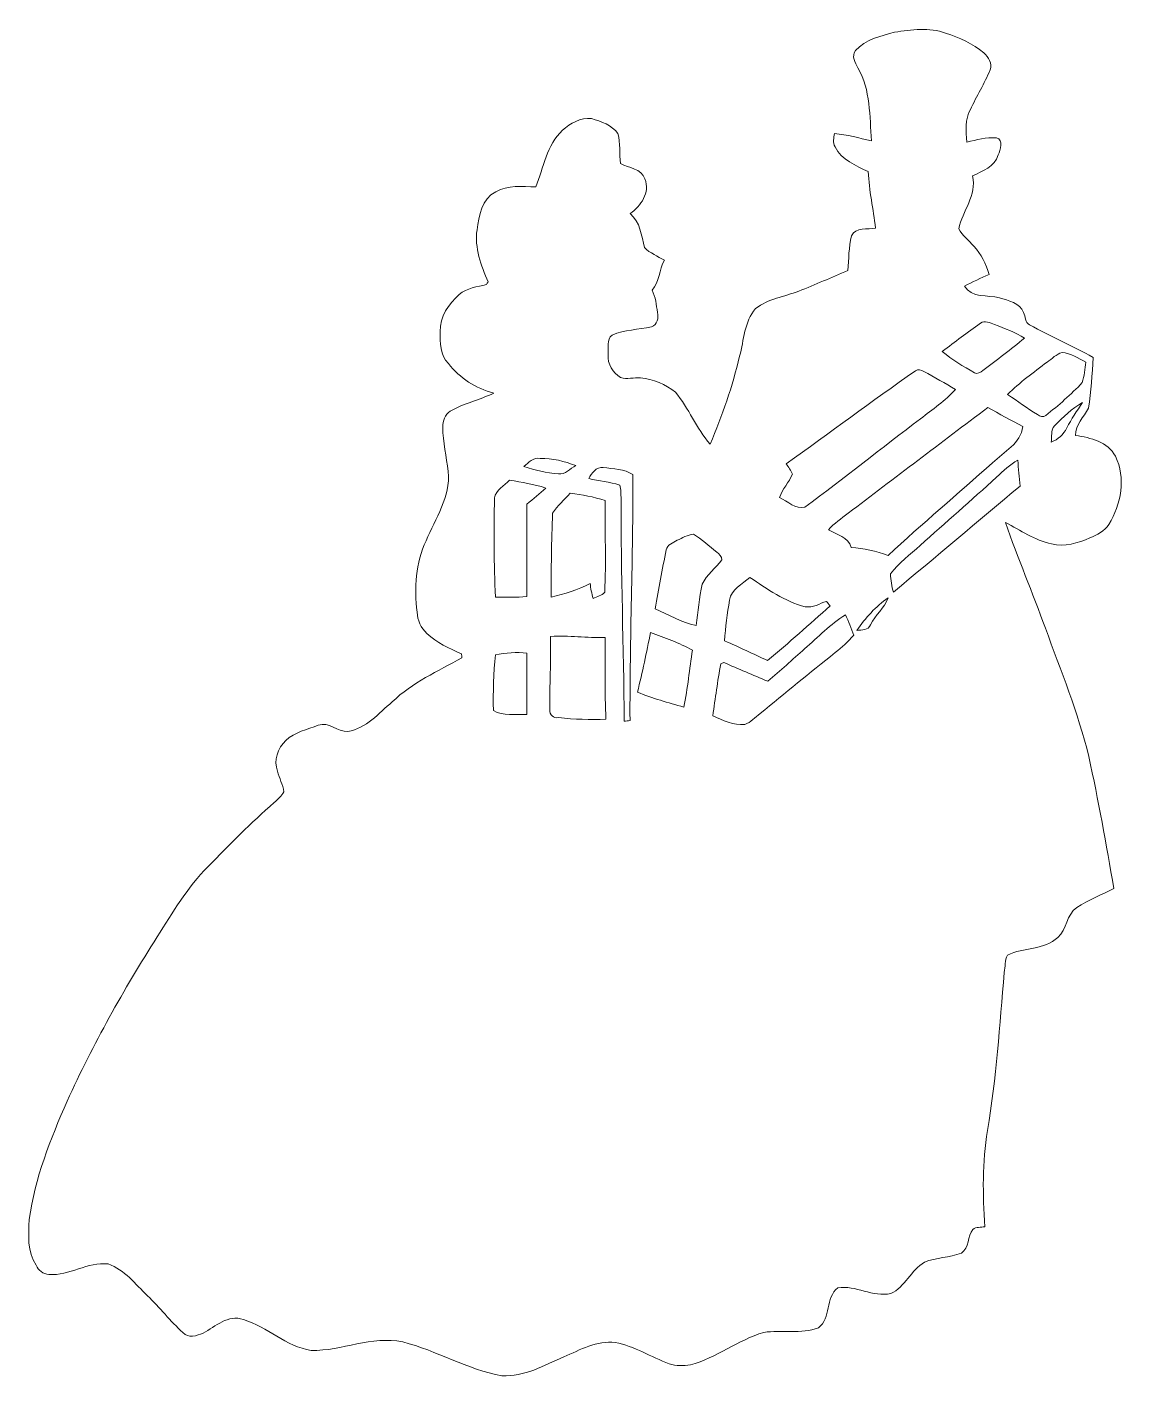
# Model space of a CAD drawing. Header units: centimetres. Extents: x -13.1 to 13.2, y -16.1 to 16.1.
import ezdxf

# ---------------------------------------------------------------- set-up
doc = ezdxf.new("R2010")
doc.units = ezdxf.units.CM
doc.header["$MEASUREMENT"] = 0
doc.layers.add('Layer 1', color=7, linetype='Continuous')

msp = doc.modelspace()

# ---------------------------------------------------------------- linework, layer by layer
at = {"layer": 'Layer 1', "color": 250, "lineweight": 9}
for points, knots in [([(7.63071, 15.99979), (8.03147, 16.06329), (8.45762, 16.12467), (8.84744, 15.97544), (8.84744, 15.97544), (9.17516, 15.87455), (9.49479, 15.72744), (9.76008, 15.50625), (9.76008, 15.50625), (9.86449, 15.40394), (9.97138, 15.25154), (9.90825, 15.10055), (9.90825, 15.10055), (9.77665, 14.77353), (9.58545, 14.47473), (9.43799, 14.15511), (9.43799, 14.15511), (9.30922, 13.91945), (9.32756, 13.63759), (9.3565, 13.37829), (9.3565, 13.37829), (9.58828, 13.42239), (9.82181, 13.50424), (10.05959, 13.47813), (10.05959, 13.47813), (10.23633, 13.42909), (10.15695, 13.19555), (10.10545, 13.07032), (10.10545, 13.07032), (10.02078, 12.78951), (9.72973, 12.68473), (9.49056, 12.56973), (9.49056, 12.56973), (9.5918, 12.10618), (9.25596, 11.73505), (9.16071, 11.30925), (9.16071, 11.30925), (9.24643, 11.1445), (9.40413, 11.03479), (9.51877, 10.89156), (9.51877, 10.89156), (9.70045, 10.70636), (9.81017, 10.46647), (9.88495, 10.22129), (9.88495, 10.22129), (9.68741, 10.12991), (9.48949, 10.03996), (9.29512, 9.94189), (9.29512, 9.94189), (9.4701, 9.64837), (9.84898, 9.73622), (10.1319, 9.66036), (10.1319, 9.66036), (10.33828, 9.59652), (10.62685, 9.54148), (10.70693, 9.30865), (10.70693, 9.30865), (10.76091, 9.22469), (10.73516, 9.06276), (10.85193, 9.01761), (10.85193, 9.01761), (11.34511, 8.73292), (11.87569, 8.51878), (12.37063, 8.23656), (12.37063, 8.23656), (12.34735, 7.83157), (12.31525, 7.42587), (12.25986, 7.02477), (12.25986, 7.02477), (12.14521, 6.81275), (11.94377, 6.63883), (11.95083, 6.37812), (11.95083, 6.37812), (12.30643, 6.31886), (12.7153, 6.22608), (12.90051, 5.87859), (12.90051, 5.87859), (13.15274, 5.36389), (13.0335, 4.72923), (12.74564, 4.25334), (12.74564, 4.25334), (12.64686, 4.08719), (12.45953, 4.00815), (12.29232, 3.92878), (12.29232, 3.92878), (12.00445, 3.82153), (11.68483, 3.69348), (11.37615, 3.7912), (11.37615, 3.7912), (10.97116, 3.86845), (10.63356, 4.1154), (10.27407, 4.29956), (10.27407, 4.29956), (10.57288, 3.45041), (10.92178, 2.61962), (11.22975, 1.77366), (11.22975, 1.77366), (11.59805, 0.76224), (12.00833, -0.23894), (12.26374, -1.28739), (12.26374, -1.28739), (12.49658, -2.32985), (12.67614, -3.3836), (12.86523, -4.43452), (12.86523, -4.43452), (12.57207, -4.59292), (12.25245, -4.70228), (11.97693, -4.89172), (11.97693, -4.89172), (11.7254, -5.05824), (11.75257, -5.41419), (11.52644, -5.60434), (11.52644, -5.60434), (11.20188, -5.9109), (10.70552, -5.83611), (10.32522, -6.02767), (10.32522, -6.02767), (10.25891, -6.15255), (10.27231, -6.30601), (10.2455, -6.44112), (10.2455, -6.44112), (10.14178, -7.70019), (10.05359, -8.96312), (9.84863, -10.21126), (9.84863, -10.21126), (9.7188, -10.96938), (9.73503, -11.74373), (9.78088, -12.5089), (9.78088, -12.5089), (9.68741, -12.52689), (9.57699, -12.51067), (9.49831, -12.57275), (9.49831, -12.57275), (9.36673, -12.74103), (9.41118, -13.00949), (9.22279, -13.14108), (9.22279, -13.14108), (8.93916, -13.24797), (8.62096, -13.23598), (8.34297, -13.35874), (8.34297, -13.35874), (8.02124, -13.54219), (7.88295, -13.94894), (7.54075, -14.10557), (7.54075, -14.10557), (7.11248, -14.19659), (6.69903, -13.8992), (6.27111, -13.96729), (6.27111, -13.96729), (5.97477, -14.20224), (6.12082, -14.69612), (5.81214, -14.91908), (5.81214, -14.91908), (5.39728, -15.08453), (4.93619, -14.96741), (4.50509, -15.03162), (4.50509, -15.03162), (3.88914, -15.21224), (3.37902, -15.64157), (2.75743, -15.80879), (2.75743, -15.80879), (2.5888, -15.82854), (2.41242, -15.83912), (2.25084, -15.77986), (2.25084, -15.77986), (1.81657, -15.62358), (1.42252, -15.35758), (0.96356, -15.27186), (0.96356, -15.27186), (0.52011, -15.21753), (0.12571, -15.45072), (-0.26623, -15.6144), (-0.26623, -15.6144), (-0.73754, -15.82184), (-1.2092, -16.0963), (-1.7426, -16.06561), (-1.7426, -16.06561), (-2.57057, -15.92097), (-3.29906, -15.46447), (-4.10904, -15.25951), (-4.10904, -15.25951), (-4.85022, -15.1057), (-5.55754, -15.47647), (-6.29485, -15.46306), (-6.29485, -15.46306), (-6.89457, -15.36817), (-7.3433, -14.90356), (-7.91022, -14.72329), (-7.91022, -14.72329), (-8.28733, -14.59629), (-8.57238, -14.89015), (-8.87577, -15.04714), (-8.87577, -15.04714), (-9.02323, -15.11487), (-9.23031, -15.17696), (-9.35449, -15.0362), (-9.35449, -15.0362), (-9.65894, -14.76456), (-9.90764, -14.43789), (-10.20362, -14.15743), (-10.20362, -14.15743), (-10.49114, -13.87909), (-10.74831, -13.53407), (-11.13849, -13.39861), (-11.13849, -13.39861), (-11.6352, -13.34005), (-12.06276, -13.68612), (-12.55665, -13.64908), (-12.55665, -13.64908), (-12.69, -13.64097), (-12.80818, -13.54995), (-12.85793, -13.42612), (-12.85793, -13.42612), (-13.07771, -13.11039), (-13.04349, -12.70258), (-13.02338, -12.33922), (-13.02338, -12.33922), (-12.89109, -11.35144), (-12.51679, -10.41798), (-12.1185, -9.511), (-12.1185, -9.511), (-11.50114, -8.15386), (-10.7716, -6.84999), (-9.9715, -5.59269), (-9.9715, -5.59269), (-9.60249, -5.00885), (-9.24583, -4.4063), (-8.75617, -3.91312), (-8.75617, -3.91312), (-8.245, -3.38995), (-7.72995, -2.8689), (-7.17997, -2.3863), (-7.17997, -2.3863), (-7.09601, -2.30727), (-6.99476, -2.23601), (-6.94925, -2.1263), (-6.94925, -2.1263), (-6.9616, -1.95591), (-7.06461, -1.80633), (-7.09565, -1.63947), (-7.09565, -1.63947), (-7.20255, -1.37735), (-7.08825, -1.09019), (-6.90021, -0.90075), (-6.90021, -0.90075), (-6.68714, -0.69931), (-6.38939, -0.64604), (-6.12516, -0.54197), (-6.12516, -0.54197), (-5.87857, -0.43791), (-5.66655, -0.71025), (-5.42031, -0.69014), (-5.42031, -0.69014), (-4.97934, -0.62135), (-4.68795, -0.25058), (-4.35986, 0.01577), (-4.35986, 0.01577), (-3.88502, 0.48108), (-3.26837, 0.74813), (-2.69757, 1.07022), (-2.69757, 1.07022), (-2.70004, 1.09421), (-2.70498, 1.14183), (-2.70745, 1.16547), (-2.70745, 1.16547), (-2.99955, 1.29353), (-3.29871, 1.4297), (-3.53401, 1.64948), (-3.53401, 1.64948), (-3.67759, 1.78001), (-3.75626, 1.96769), (-3.76931, 2.15995), (-3.76931, 2.15995), (-3.82964, 2.73145), (-3.81023, 3.33788), (-3.5513, 3.86281), (-3.5513, 3.86281), (-3.33998, 4.39762), (-2.95616, 4.91056), (-3.02495, 5.51558), (-3.02495, 5.51558), (-3.07011, 5.86836), (-3.14948, 6.21832), (-3.15407, 6.57568), (-3.15407, 6.57568), (-3.14631, 6.7182), (-3.10821, 6.87872), (-2.97486, 6.95421), (-2.97486, 6.95421), (-2.65101, 7.14577), (-2.276, 7.22479), (-1.93804, 7.38672), (-1.93804, 7.38672), (-2.36243, 7.49572), (-2.74908, 7.7462), (-3.02036, 8.09051), (-3.02036, 8.09051), (-3.2211, 8.29052), (-3.2151, 8.59251), (-3.21863, 8.85709), (-3.21863, 8.85709), (-3.2285, 9.20881), (-3.01754, 9.51926), (-2.75966, 9.73869), (-2.75966, 9.73869), (-2.58363, 9.90308), (-2.33139, 9.91895), (-2.10985, 9.97962), (-2.10985, 9.97962), (-2.10103, 9.9948), (-2.08303, 10.02479), (-2.07421, 10.0396), (-2.07421, 10.0396), (-2.23755, 10.4333), (-2.40053, 10.84888), (-2.33633, 11.28491), (-2.33633, 11.28491), (-2.2813, 11.60841), (-2.23014, 12.03174), (-1.89112, 12.18732), (-1.89112, 12.18732), (-1.60079, 12.36018), (-1.25401, 12.31608), (-0.93051, 12.31008), (-0.93051, 12.31008), (-0.74812, 12.77152), (-0.6751, 13.30668), (-0.29551, 13.66087), (-0.29551, 13.66087), (-0.10642, 13.82632), (0.13559, 13.96884), (0.39699, 13.9385), (0.39699, 13.9385), (0.62136, 13.86689), (0.88312, 13.78575), (1.02459, 13.5829), (1.02459, 13.5829), (1.09832, 13.35219), (1.04575, 13.09995), (1.0895, 12.86324), (1.0895, 12.86324), (1.28599, 12.75952), (1.58586, 12.74682), (1.67158, 12.49917), (1.67158, 12.49917), (1.79893, 12.17003), (1.57492, 11.85218), (1.31669, 11.67014), (1.31669, 11.67014), (1.56222, 11.47082), (1.58762, 11.1438), (1.65817, 10.85805), (1.65817, 10.85805), (1.79399, 10.72823), (1.97603, 10.65556), (2.13443, 10.55572), (2.13443, 10.55572), (2.0039, 10.33241), (2.0233, 10.03925), (1.84091, 9.84664), (1.84091, 9.84664), (1.92276, 9.68048), (1.94675, 9.49315), (1.96721, 9.31077), (1.96721, 9.31077), (2.01095, 9.18729), (1.96121, 9.0102), (1.82645, 8.96962), (1.82645, 8.96962), (1.51565, 8.89308), (1.18334, 8.90684), (0.88877, 8.77137), (0.88877, 8.77137), (0.74801, 8.66448), (0.80269, 8.45528), (0.79211, 8.305), (0.79211, 8.305), (0.77447, 8.08275), (0.90358, 7.86932), (1.08985, 7.75713), (1.08985, 7.75713), (1.24366, 7.70527), (1.40876, 7.76772), (1.56645, 7.75149), (1.56645, 7.75149), (1.87019, 7.72291), (2.16195, 7.59485), (2.40148, 7.40753), (2.40148, 7.40753), (2.71792, 7.02477), (2.89819, 6.54887), (3.22451, 6.17175), (3.22451, 6.17175), (3.52402, 6.84591), (3.75544, 7.55287), (3.93183, 8.26901), (3.93183, 8.26901), (4.03555, 8.65213), (4.04013, 9.09169), (4.31247, 9.40602), (4.31247, 9.40602), (4.61304, 9.63603), (4.99722, 9.68859), (5.34365, 9.82053), (5.34365, 9.82053), (5.737, 9.97505), (6.12329, 10.1472), (6.5117, 10.31407), (6.5117, 10.31407), (6.54169, 10.58853), (6.52969, 10.87146), (6.60307, 11.13921), (6.60307, 11.13921), (6.69091, 11.36252), (6.99113, 11.2768), (7.17528, 11.32724), (7.17528, 11.32724), (7.12342, 11.77633), (7.019, 12.21977), (7.00171, 12.67274), (7.00171, 12.67274), (6.70502, 12.81632), (6.36389, 12.95002), (6.20972, 13.26611), (6.20972, 13.26611), (6.14834, 13.36136), (6.17974, 13.47672), (6.19455, 13.58079), (6.19455, 13.58079), (6.49512, 13.55715), (6.78475, 13.47213), (7.07826, 13.40899), (7.07826, 13.40899), (7.03028, 13.99354), (7.06274, 14.62466), (6.75053, 15.14642), (6.75053, 15.14642), (6.68809, 15.26848), (6.59637, 15.43534), (6.69479, 15.56022), (6.69479, 15.56022), (6.93891, 15.82304), (7.29557, 15.91724), (7.63071, 15.99979), (7.63071, 15.99979), (7.63071, 15.99979), (7.63071, 15.99979), (7.63071, 15.99979)], [0, 0, 0, 0, 0.00884956, 0.00884956, 0.00884956, 0.00884956, 0.01769912, 0.01769912, 0.01769912, 0.01769912, 0.02654867, 0.02654867, 0.02654867, 0.02654867, 0.03539823, 0.03539823, 0.03539823, 0.03539823, 0.04424779, 0.04424779, 0.04424779, 0.04424779, 0.05309735, 0.05309735, 0.05309735, 0.05309735, 0.0619469, 0.0619469, 0.0619469, 0.0619469, 0.07079646, 0.07079646, 0.07079646, 0.07079646, 0.07964602, 0.07964602, 0.07964602, 0.07964602, 0.08849558, 0.08849558, 0.08849558, 0.08849558, 0.09734513, 0.09734513, 0.09734513, 0.09734513, 0.10619469, 0.10619469, 0.10619469, 0.10619469, 0.11504425, 0.11504425, 0.11504425, 0.11504425, 0.12389381, 0.12389381, 0.12389381, 0.12389381, 0.13274336, 0.13274336, 0.13274336, 0.13274336, 0.14159292, 0.14159292, 0.14159292, 0.14159292, 0.15044248, 0.15044248, 0.15044248, 0.15044248, 0.15929204, 0.15929204, 0.15929204, 0.15929204, 0.16814159, 0.16814159, 0.16814159, 0.16814159, 0.17699115, 0.17699115, 0.17699115, 0.17699115, 0.18584071, 0.18584071, 0.18584071, 0.18584071, 0.19469027, 0.19469027, 0.19469027, 0.19469027, 0.20353982, 0.20353982, 0.20353982, 0.20353982, 0.21238938, 0.21238938, 0.21238938, 0.21238938, 0.22123894, 0.22123894, 0.22123894, 0.22123894, 0.2300885, 0.2300885, 0.2300885, 0.2300885, 0.23893805, 0.23893805, 0.23893805, 0.23893805, 0.24778761, 0.24778761, 0.24778761, 0.24778761, 0.25663717, 0.25663717, 0.25663717, 0.25663717, 0.26548673, 0.26548673, 0.26548673, 0.26548673, 0.27433628, 0.27433628, 0.27433628, 0.27433628, 0.28318584, 0.28318584, 0.28318584, 0.28318584, 0.2920354, 0.2920354, 0.2920354, 0.2920354, 0.30088496, 0.30088496, 0.30088496, 0.30088496, 0.30973451, 0.30973451, 0.30973451, 0.30973451, 0.31858407, 0.31858407, 0.31858407, 0.31858407, 0.32743363, 0.32743363, 0.32743363, 0.32743363, 0.33628319, 0.33628319, 0.33628319, 0.33628319, 0.34513274, 0.34513274, 0.34513274, 0.34513274, 0.3539823, 0.3539823, 0.3539823, 0.3539823, 0.36283186, 0.36283186, 0.36283186, 0.36283186, 0.37168142, 0.37168142, 0.37168142, 0.37168142, 0.38053097, 0.38053097, 0.38053097, 0.38053097, 0.38938053, 0.38938053, 0.38938053, 0.38938053, 0.39823009, 0.39823009, 0.39823009, 0.39823009, 0.40707965, 0.40707965, 0.40707965, 0.40707965, 0.4159292, 0.4159292, 0.4159292, 0.4159292, 0.42477876, 0.42477876, 0.42477876, 0.42477876, 0.43362832, 0.43362832, 0.43362832, 0.43362832, 0.44247788, 0.44247788, 0.44247788, 0.44247788, 0.45132743, 0.45132743, 0.45132743, 0.45132743, 0.46017699, 0.46017699, 0.46017699, 0.46017699, 0.46902655, 0.46902655, 0.46902655, 0.46902655, 0.47787611, 0.47787611, 0.47787611, 0.47787611, 0.48672566, 0.48672566, 0.48672566, 0.48672566, 0.49557522, 0.49557522, 0.49557522, 0.49557522, 0.50442478, 0.50442478, 0.50442478, 0.50442478, 0.51327434, 0.51327434, 0.51327434, 0.51327434, 0.52212389, 0.52212389, 0.52212389, 0.52212389, 0.53097345, 0.53097345, 0.53097345, 0.53097345, 0.53982301, 0.53982301, 0.53982301, 0.53982301, 0.54867257, 0.54867257, 0.54867257, 0.54867257, 0.55752212, 0.55752212, 0.55752212, 0.55752212, 0.56637168, 0.56637168, 0.56637168, 0.56637168, 0.57522124, 0.57522124, 0.57522124, 0.57522124, 0.5840708, 0.5840708, 0.5840708, 0.5840708, 0.59292035, 0.59292035, 0.59292035, 0.59292035, 0.60176991, 0.60176991, 0.60176991, 0.60176991, 0.61061947, 0.61061947, 0.61061947, 0.61061947, 0.61946903, 0.61946903, 0.61946903, 0.61946903, 0.62831858, 0.62831858, 0.62831858, 0.62831858, 0.63716814, 0.63716814, 0.63716814, 0.63716814, 0.6460177, 0.6460177, 0.6460177, 0.6460177, 0.65486726, 0.65486726, 0.65486726, 0.65486726, 0.66371681, 0.66371681, 0.66371681, 0.66371681, 0.67256637, 0.67256637, 0.67256637, 0.67256637, 0.68141593, 0.68141593, 0.68141593, 0.68141593, 0.69026549, 0.69026549, 0.69026549, 0.69026549, 0.69911504, 0.69911504, 0.69911504, 0.69911504, 0.7079646, 0.7079646, 0.7079646, 0.7079646, 0.71681416, 0.71681416, 0.71681416, 0.71681416, 0.72566372, 0.72566372, 0.72566372, 0.72566372, 0.73451327, 0.73451327, 0.73451327, 0.73451327, 0.74336283, 0.74336283, 0.74336283, 0.74336283, 0.75221239, 0.75221239, 0.75221239, 0.75221239, 0.76106195, 0.76106195, 0.76106195, 0.76106195, 0.7699115, 0.7699115, 0.7699115, 0.7699115, 0.77876106, 0.77876106, 0.77876106, 0.77876106, 0.78761062, 0.78761062, 0.78761062, 0.78761062, 0.79646018, 0.79646018, 0.79646018, 0.79646018, 0.80530973, 0.80530973, 0.80530973, 0.80530973, 0.81415929, 0.81415929, 0.81415929, 0.81415929, 0.82300885, 0.82300885, 0.82300885, 0.82300885, 0.83185841, 0.83185841, 0.83185841, 0.83185841, 0.84070796, 0.84070796, 0.84070796, 0.84070796, 0.84955752, 0.84955752, 0.84955752, 0.84955752, 0.85840708, 0.85840708, 0.85840708, 0.85840708, 0.86725664, 0.86725664, 0.86725664, 0.86725664, 0.87610619, 0.87610619, 0.87610619, 0.87610619, 0.88495575, 0.88495575, 0.88495575, 0.88495575, 0.89380531, 0.89380531, 0.89380531, 0.89380531, 0.90265487, 0.90265487, 0.90265487, 0.90265487, 0.91150442, 0.91150442, 0.91150442, 0.91150442, 0.92035398, 0.92035398, 0.92035398, 0.92035398, 0.92920354, 0.92920354, 0.92920354, 0.92920354, 0.9380531, 0.9380531, 0.9380531, 0.9380531, 0.94690265, 0.94690265, 0.94690265, 0.94690265, 0.95575221, 0.95575221, 0.95575221, 0.95575221, 0.96460177, 0.96460177, 0.96460177, 0.96460177, 0.97345133, 0.97345133, 0.97345133, 0.97345133, 0.98230088, 0.98230088, 0.98230088, 0.98230088, 1, 1, 1, 1]), ([(9.67682, 9.05218), (9.36779, 8.83804), (9.07075, 8.60662), (8.76877, 8.38225), (8.76877, 8.38225), (9.0016, 8.18223), (9.26866, 8.02665), (9.5336, 7.8732), (9.5336, 7.8732), (9.60591, 7.82804), (9.67965, 7.89154), (9.73962, 7.92858), (9.73962, 7.92858), (10.07686, 8.17552), (10.40283, 8.43729), (10.73128, 8.69552), (10.73128, 8.69552), (10.51255, 8.84545), (10.25432, 8.92095), (10.01373, 9.02713), (10.01373, 9.02713), (9.90754, 9.06276), (9.78019, 9.13402), (9.67682, 9.05218), (9.67682, 9.05218), (9.67682, 9.05218), (9.67682, 9.05218), (9.67682, 9.05218)], [0, 0, 0, 0, 0.125, 0.125, 0.125, 0.125, 0.25, 0.25, 0.25, 0.25, 0.375, 0.375, 0.375, 0.375, 0.5, 0.5, 0.5, 0.5, 0.625, 0.625, 0.625, 0.625, 0.75, 0.75, 0.75, 0.75, 1, 1, 1, 1]), ([(11.26856, 8.12896), (10.95035, 7.87531), (10.61063, 7.64565), (10.32735, 7.35144), (10.32735, 7.35144), (10.56512, 7.19339), (10.79725, 7.02688), (11.03819, 6.87272), (11.03819, 6.87272), (11.09675, 6.83744), (11.17825, 6.80216), (11.23928, 6.85332), (11.23928, 6.85332), (11.54478, 7.09603), (11.84111, 7.35426), (12.10923, 7.63719), (12.10923, 7.63719), (12.15967, 7.79453), (12.16673, 7.96351), (12.19425, 8.12614), (12.19425, 8.12614), (12.01327, 8.21927), (11.83194, 8.33181), (11.62733, 8.35931), (11.62733, 8.35931), (11.49045, 8.31523), (11.38603, 8.20587), (11.26856, 8.12896), (11.26856, 8.12896), (11.26856, 8.12896), (11.26856, 8.12896), (11.26856, 8.12896)], [0, 0, 0, 0, 0.11111111, 0.11111111, 0.11111111, 0.11111111, 0.22222222, 0.22222222, 0.22222222, 0.22222222, 0.33333333, 0.33333333, 0.33333333, 0.33333333, 0.44444444, 0.44444444, 0.44444444, 0.44444444, 0.55555556, 0.55555556, 0.55555556, 0.55555556, 0.66666667, 0.66666667, 0.66666667, 0.66666667, 0.77777778, 0.77777778, 0.77777778, 0.77777778, 1, 1, 1, 1]), ([(8.12531, 7.92047), (7.09096, 7.19092), (6.07426, 6.43633), (5.04449, 5.70009), (5.04449, 5.70009), (5.09352, 5.61754), (5.15914, 5.54239), (5.18983, 5.45032), (5.18983, 5.45032), (5.10975, 5.25417), (4.94924, 5.10035), (4.88644, 4.89434), (4.88644, 4.89434), (5.07412, 4.81355), (5.26957, 4.5966), (5.4897, 4.66609), (5.4897, 4.66609), (6.42315, 5.34907), (7.32203, 6.08003), (8.24843, 6.77359), (8.24843, 6.77359), (8.53241, 7.00007), (8.84003, 7.20257), (9.08557, 7.4735), (9.08557, 7.4735), (8.83298, 7.61673), (8.58356, 7.7656), (8.32815, 7.90318), (8.32815, 7.90318), (8.26642, 7.93211), (8.18633, 7.97092), (8.12531, 7.92047), (8.12531, 7.92047), (8.12531, 7.92047), (8.12531, 7.92047), (8.12531, 7.92047)], [0, 0, 0, 0, 0.1, 0.1, 0.1, 0.1, 0.2, 0.2, 0.2, 0.2, 0.3, 0.3, 0.3, 0.3, 0.4, 0.4, 0.4, 0.4, 0.5, 0.5, 0.5, 0.5, 0.6, 0.6, 0.6, 0.6, 0.7, 0.7, 0.7, 0.7, 0.8, 0.8, 0.8, 0.8, 1, 1, 1, 1]), ([(11.44671, 6.60919), (11.34511, 6.50936), (11.39556, 6.33897), (11.36592, 6.21937), (11.36592, 6.21937), (11.53138, 6.27617), (11.66296, 6.39788), (11.74057, 6.55487), (11.74057, 6.55487), (11.84888, 6.76689), (11.98187, 6.96479), (12.11734, 7.16094), (12.11734, 7.16094), (11.86158, 7.02159), (11.65026, 6.81416), (11.44671, 6.60919), (11.44671, 6.60919), (11.44671, 6.60919), (11.44671, 6.60919), (11.44671, 6.60919)], [0, 0, 0, 0, 0.16666667, 0.16666667, 0.16666667, 0.16666667, 0.33333333, 0.33333333, 0.33333333, 0.33333333, 0.5, 0.5, 0.5, 0.5, 0.66666667, 0.66666667, 0.66666667, 0.66666667, 1, 1, 1, 1]), ([(6.51805, 4.51827), (6.35754, 4.39233), (6.18679, 4.27626), (6.05062, 4.12281), (6.05062, 4.12281), (6.25241, 4.00921), (6.52652, 3.9563), (6.59213, 3.70053), (6.59213, 3.70053), (6.89446, 3.68395), (7.19009, 3.61375), (7.47443, 3.51109), (7.47443, 3.51109), (8.28829, 4.2678), (9.14131, 4.98253), (9.96822, 5.72549), (9.96822, 5.72549), (10.23456, 5.98442), (10.64555, 6.18198), (10.69106, 6.59014), (10.69106, 6.59014), (10.40778, 6.73372), (10.13226, 6.89247), (9.85321, 7.04346), (9.85321, 7.04346), (8.7416, 6.20174), (7.62965, 5.36036), (6.51805, 4.51827), (6.51805, 4.51827), (6.51805, 4.51827), (6.51805, 4.51827), (6.51805, 4.51827)], [0, 0, 0, 0, 0.11111111, 0.11111111, 0.11111111, 0.11111111, 0.22222222, 0.22222222, 0.22222222, 0.22222222, 0.33333333, 0.33333333, 0.33333333, 0.33333333, 0.44444444, 0.44444444, 0.44444444, 0.44444444, 0.55555556, 0.55555556, 0.55555556, 0.55555556, 0.66666667, 0.66666667, 0.66666667, 0.66666667, 0.77777778, 0.77777778, 0.77777778, 0.77777778, 1, 1, 1, 1]), ([(-1.21626, 5.63341), (-0.95097, 5.54134), (-0.67404, 5.48277), (-0.39429, 5.45667), (-0.39429, 5.45667), (-0.22919, 5.43409), (-0.11489, 5.59284), (0.02093, 5.65493), (0.02093, 5.65493), (-0.24859, 5.75971), (-0.53822, 5.83379), (-0.82891, 5.82956), (-0.82891, 5.82956), (-0.99401, 5.8539), (-1.10831, 5.73184), (-1.21626, 5.63341), (-1.21626, 5.63341), (-1.21626, 5.63341), (-1.21626, 5.63341), (-1.21626, 5.63341)], [0, 0, 0, 0, 0.16666667, 0.16666667, 0.16666667, 0.16666667, 0.33333333, 0.33333333, 0.33333333, 0.33333333, 0.5, 0.5, 0.5, 0.5, 0.66666667, 0.66666667, 0.66666667, 0.66666667, 1, 1, 1, 1]), ([(0.32997, 5.34766), (0.57479, 5.28945), (0.82809, 5.26652), (1.06939, 5.19314), (1.06939, 5.19314), (1.10961, 5.08766), (1.0962, 4.97195), (1.10079, 4.86152), (1.10079, 4.86152), (1.09655, 3.09164), (1.16217, 1.32281), (1.17557, -0.44672), (1.17557, -0.44672), (1.22144, -0.44073), (1.268, -0.43508), (1.31457, -0.42944), (1.31457, -0.42944), (1.30787, 1.52777), (1.3883, 3.48428), (1.38512, 5.44115), (1.38512, 5.44115), (1.18263, 5.58226), (0.91064, 5.57697), (0.67392, 5.6126), (0.67392, 5.6126), (0.50953, 5.62671), (0.39523, 5.47995), (0.32997, 5.34766), (0.32997, 5.34766), (0.32997, 5.34766), (0.32997, 5.34766), (0.32997, 5.34766)], [0, 0, 0, 0, 0.11111111, 0.11111111, 0.11111111, 0.11111111, 0.22222222, 0.22222222, 0.22222222, 0.22222222, 0.33333333, 0.33333333, 0.33333333, 0.33333333, 0.44444444, 0.44444444, 0.44444444, 0.44444444, 0.55555556, 0.55555556, 0.55555556, 0.55555556, 0.66666667, 0.66666667, 0.66666667, 0.66666667, 0.77777778, 0.77777778, 0.77777778, 0.77777778, 1, 1, 1, 1]), ([(10.06347, 5.38329), (9.46339, 4.83013), (8.84603, 4.29637), (8.24031, 3.74957), (8.24031, 3.74957), (8.00113, 3.52802), (7.72878, 3.33682), (7.53052, 3.07541), (7.53052, 3.07541), (7.5337, 2.92583), (7.56298, 2.77696), (7.60178, 2.63232), (7.60178, 2.63232), (8.60825, 3.48075), (9.61932, 4.32354), (10.62791, 5.1695), (10.62791, 5.1695), (10.60498, 5.37518), (10.5817, 5.58085), (10.57253, 5.78757), (10.57253, 5.78757), (10.38096, 5.68245), (10.22574, 5.52687), (10.06347, 5.38329), (10.06347, 5.38329), (10.06347, 5.38329), (10.06347, 5.38329), (10.06347, 5.38329)], [0, 0, 0, 0, 0.125, 0.125, 0.125, 0.125, 0.25, 0.25, 0.25, 0.25, 0.375, 0.375, 0.375, 0.375, 0.5, 0.5, 0.5, 0.5, 0.625, 0.625, 0.625, 0.625, 0.75, 0.75, 0.75, 0.75, 1, 1, 1, 1]), ([(-1.55845, 5.30885), (-1.68051, 5.17091), (-1.89006, 5.07919), (-1.91864, 4.88339), (-1.91864, 4.88339), (-1.93557, 4.09494), (-1.93698, 3.30507), (-1.89747, 2.51731), (-1.89747, 2.51731), (-1.64771, 2.52014), (-1.39582, 2.50073), (-1.14711, 2.52966), (-1.14711, 2.52966), (-1.14711, 3.2652), (-1.15064, 4.00074), (-1.14465, 4.73629), (-1.14465, 4.73629), (-0.99577, 4.86436), (-0.84055, 4.9857), (-0.69838, 5.12152), (-0.69838, 5.12152), (-0.97743, 5.21395), (-1.26882, 5.26229), (-1.55845, 5.30885), (-1.55845, 5.30885), (-1.55845, 5.30885), (-1.55845, 5.30885), (-1.55845, 5.30885)], [0, 0, 0, 0, 0.125, 0.125, 0.125, 0.125, 0.25, 0.25, 0.25, 0.25, 0.375, 0.375, 0.375, 0.375, 0.5, 0.5, 0.5, 0.5, 0.625, 0.625, 0.625, 0.625, 0.75, 0.75, 0.75, 0.75, 1, 1, 1, 1]), ([(-0.11065, 4.99523), (-0.25494, 4.84071), (-0.41651, 4.6996), (-0.53293, 4.5218), (-0.53293, 4.5218), (-0.55974, 3.85399), (-0.56856, 3.18512), (-0.57032, 2.51661), (-0.57032, 2.51661), (-0.2493, 2.59351), (0.07032, 2.68348), (0.36066, 2.8454), (0.36066, 2.8454), (0.37971, 2.72475), (0.39911, 2.6041), (0.43298, 2.48627), (0.43298, 2.48627), (0.52858, 2.52649), (0.63935, 2.55224), (0.70991, 2.63444), (0.70991, 2.63444), (0.74907, 3.36257), (0.7085, 4.09458), (0.72296, 4.82413), (0.72296, 4.82413), (0.45167, 4.90915), (0.17192, 4.96524), (-0.11065, 4.99523), (-0.11065, 4.99523), (-0.11065, 4.99523), (-0.11065, 4.99523), (-0.11065, 4.99523)], [0, 0, 0, 0, 0.11111111, 0.11111111, 0.11111111, 0.11111111, 0.22222222, 0.22222222, 0.22222222, 0.22222222, 0.33333333, 0.33333333, 0.33333333, 0.33333333, 0.44444444, 0.44444444, 0.44444444, 0.44444444, 0.55555556, 0.55555556, 0.55555556, 0.55555556, 0.66666667, 0.66666667, 0.66666667, 0.66666667, 0.77777778, 0.77777778, 0.77777778, 0.77777778, 1, 1, 1, 1]), ([(2.43746, 3.87375), (2.34292, 3.81166), (2.19652, 3.77426), (2.17993, 3.64373), (2.17993, 3.64373), (2.08327, 3.17771), (1.99649, 2.70993), (1.9157, 2.24109), (1.9157, 2.24109), (2.23638, 2.09892), (2.54224, 1.91018), (2.89078, 1.84245), (2.89078, 1.84245), (2.94193, 2.16983), (2.95922, 2.5032), (3.03648, 2.82599), (3.03648, 2.82599), (3.14831, 3.05389), (3.35715, 3.20876), (3.50638, 3.40914), (3.50638, 3.40914), (3.52296, 3.4938), (3.43229, 3.54249), (3.38326, 3.59223), (3.38326, 3.59223), (3.20193, 3.73969), (3.02836, 3.90056), (2.82622, 4.01768), (2.82622, 4.01768), (2.68758, 4.00745), (2.56305, 3.92807), (2.43746, 3.87375), (2.43746, 3.87375), (2.43746, 3.87375), (2.43746, 3.87375), (2.43746, 3.87375)], [0, 0, 0, 0, 0.1, 0.1, 0.1, 0.1, 0.2, 0.2, 0.2, 0.2, 0.3, 0.3, 0.3, 0.3, 0.4, 0.4, 0.4, 0.4, 0.5, 0.5, 0.5, 0.5, 0.6, 0.6, 0.6, 0.6, 0.7, 0.7, 0.7, 0.7, 0.8, 0.8, 0.8, 0.8, 1, 1, 1, 1]), ([(3.68841, 2.44852), (3.63937, 2.12432), (3.58716, 1.79976), (3.57305, 1.47168), (3.57305, 1.47168), (3.91948, 1.32528), (4.25709, 1.16018), (4.59859, 1.00319), (4.59859, 1.00319), (5.10446, 1.42829), (5.59836, 1.8675), (6.09154, 2.30706), (6.09154, 2.30706), (6.06226, 2.34339), (6.03369, 2.37973), (6.00511, 2.41571), (6.00511, 2.41571), (5.83719, 2.36386), (5.67879, 2.25591), (5.49535, 2.2873), (5.49535, 2.2873), (5.00604, 2.41395), (4.59012, 2.71275), (4.17419, 2.98616), (4.17419, 2.98616), (3.99991, 2.82952), (3.73145, 2.70393), (3.68841, 2.44852), (3.68841, 2.44852), (3.68841, 2.44852), (3.68841, 2.44852), (3.68841, 2.44852)], [0, 0, 0, 0, 0.11111111, 0.11111111, 0.11111111, 0.11111111, 0.22222222, 0.22222222, 0.22222222, 0.22222222, 0.33333333, 0.33333333, 0.33333333, 0.33333333, 0.44444444, 0.44444444, 0.44444444, 0.44444444, 0.55555556, 0.55555556, 0.55555556, 0.55555556, 0.66666667, 0.66666667, 0.66666667, 0.66666667, 0.77777778, 0.77777778, 0.77777778, 0.77777778, 1, 1, 1, 1]), ([(6.72831, 1.72251), (6.84684, 1.73133), (7.00594, 1.7218), (7.05674, 1.85656), (7.05674, 1.85656), (7.16222, 2.09433), (7.38976, 2.25273), (7.47584, 2.50073), (7.47584, 2.50073), (7.18057, 2.29506), (6.92974, 2.02025), (6.72831, 1.72251), (6.72831, 1.72251), (6.72831, 1.72251), (6.72831, 1.72251), (6.72831, 1.72251)], [0, 0, 0, 0, 0.2, 0.2, 0.2, 0.2, 0.4, 0.4, 0.4, 0.4, 0.6, 0.6, 0.6, 0.6, 1, 1, 1, 1]), ([(5.483, 1.28541), (5.18666, 1.03), (4.90832, 0.75378), (4.6007, 0.51107), (4.6007, 0.51107), (4.25109, 0.65888), (3.89937, 0.80246), (3.5533, 0.95874), (3.5533, 0.95874), (3.5353, 0.94957), (3.49862, 0.93123), (3.48062, 0.92205), (3.48062, 0.92205), (3.40337, 0.51213), (3.35257, 0.09796), (3.28907, -0.31408), (3.28907, -0.31408), (3.53001, -0.42309), (3.78401, -0.54409), (4.0546, -0.52469), (4.0546, -0.52469), (4.19642, -0.47001), (4.30048, -0.35147), (4.42113, -0.26328), (4.42113, -0.26328), (5.01062, 0.23096), (5.61141, 0.71109), (6.21184, 1.19228), (6.21184, 1.19228), (6.37094, 1.31787), (6.51805, 1.45757), (6.65669, 1.60538), (6.65669, 1.60538), (6.59954, 1.77225), (6.53005, 1.93523), (6.45878, 2.0961), (6.45878, 2.0961), (6.09754, 1.87244), (5.80297, 1.56129), (5.483, 1.28541), (5.483, 1.28541), (5.483, 1.28541), (5.483, 1.28541), (5.483, 1.28541)], [0, 0, 0, 0, 0.08333333, 0.08333333, 0.08333333, 0.08333333, 0.16666667, 0.16666667, 0.16666667, 0.16666667, 0.25, 0.25, 0.25, 0.25, 0.33333333, 0.33333333, 0.33333333, 0.33333333, 0.41666667, 0.41666667, 0.41666667, 0.41666667, 0.5, 0.5, 0.5, 0.5, 0.58333333, 0.58333333, 0.58333333, 0.58333333, 0.66666667, 0.66666667, 0.66666667, 0.66666667, 0.75, 0.75, 0.75, 0.75, 0.83333333, 0.83333333, 0.83333333, 0.83333333, 1, 1, 1, 1]), ([(-0.58091, 1.57963), (-0.57173, 0.99473), (-0.60313, 0.41017), (-0.60172, -0.17473), (-0.60172, -0.17473), (-0.6056, -0.28339), (-0.51846, -0.39204), (-0.38864, -0.35747), (-0.38864, -0.35747), (-0.01435, -0.40086), (0.36454, -0.41039), (0.74131, -0.39839), (0.74131, -0.39839), (0.70567, 0.25283), (0.72684, 0.90547), (0.72084, 1.55705), (0.72084, 1.55705), (0.28657, 1.53377), (-0.14628, 1.61173), (-0.58091, 1.57963), (-0.58091, 1.57963), (-0.58091, 1.57963), (-0.58091, 1.57963), (-0.58091, 1.57963)], [0, 0, 0, 0, 0.14285714, 0.14285714, 0.14285714, 0.14285714, 0.28571429, 0.28571429, 0.28571429, 0.28571429, 0.42857143, 0.42857143, 0.42857143, 0.42857143, 0.57142857, 0.57142857, 0.57142857, 0.57142857, 0.71428571, 0.71428571, 0.71428571, 0.71428571, 1, 1, 1, 1]), ([(1.80599, 1.67453), (1.71003, 1.19863), (1.61126, 0.72273), (1.49343, 0.25142), (1.49343, 0.25142), (1.84832, 0.0962), (2.2265, 0.0006), (2.59762, -0.10841), (2.59762, -0.10841), (2.69322, 0.34173), (2.73379, 0.8007), (2.80647, 1.25437), (2.80647, 1.25437), (2.48509, 1.42123), (2.14643, 1.55282), (1.80599, 1.67453), (1.80599, 1.67453), (1.80599, 1.67453), (1.80599, 1.67453), (1.80599, 1.67453)], [0, 0, 0, 0, 0.16666667, 0.16666667, 0.16666667, 0.16666667, 0.33333333, 0.33333333, 0.33333333, 0.33333333, 0.5, 0.5, 0.5, 0.5, 0.66666667, 0.66666667, 0.66666667, 0.66666667, 1, 1, 1, 1]), ([(-1.89818, 1.1436), (-1.94475, 0.70051), (-1.95074, 0.25319), (-1.94721, -0.19202), (-1.94721, -0.19202), (-1.71685, -0.33101), (-1.41381, -0.27245), (-1.15064, -0.28551), (-1.15064, -0.28551), (-1.14711, 0.20203), (-1.14711, 0.68922), (-1.14429, 1.17641), (-1.14429, 1.17641), (-1.39441, 1.22227), (-1.64947, 1.17817), (-1.89818, 1.1436)], [0, 0, 0, 0, 0.2, 0.2, 0.2, 0.2, 0.4, 0.4, 0.4, 0.4, 0.6, 0.6, 0.6, 0.6, 1, 1, 1, 1])]:
    msp.add_open_spline(points, degree=3, knots=knots, dxfattribs=at)

doc.saveas('drawing.dxf')
